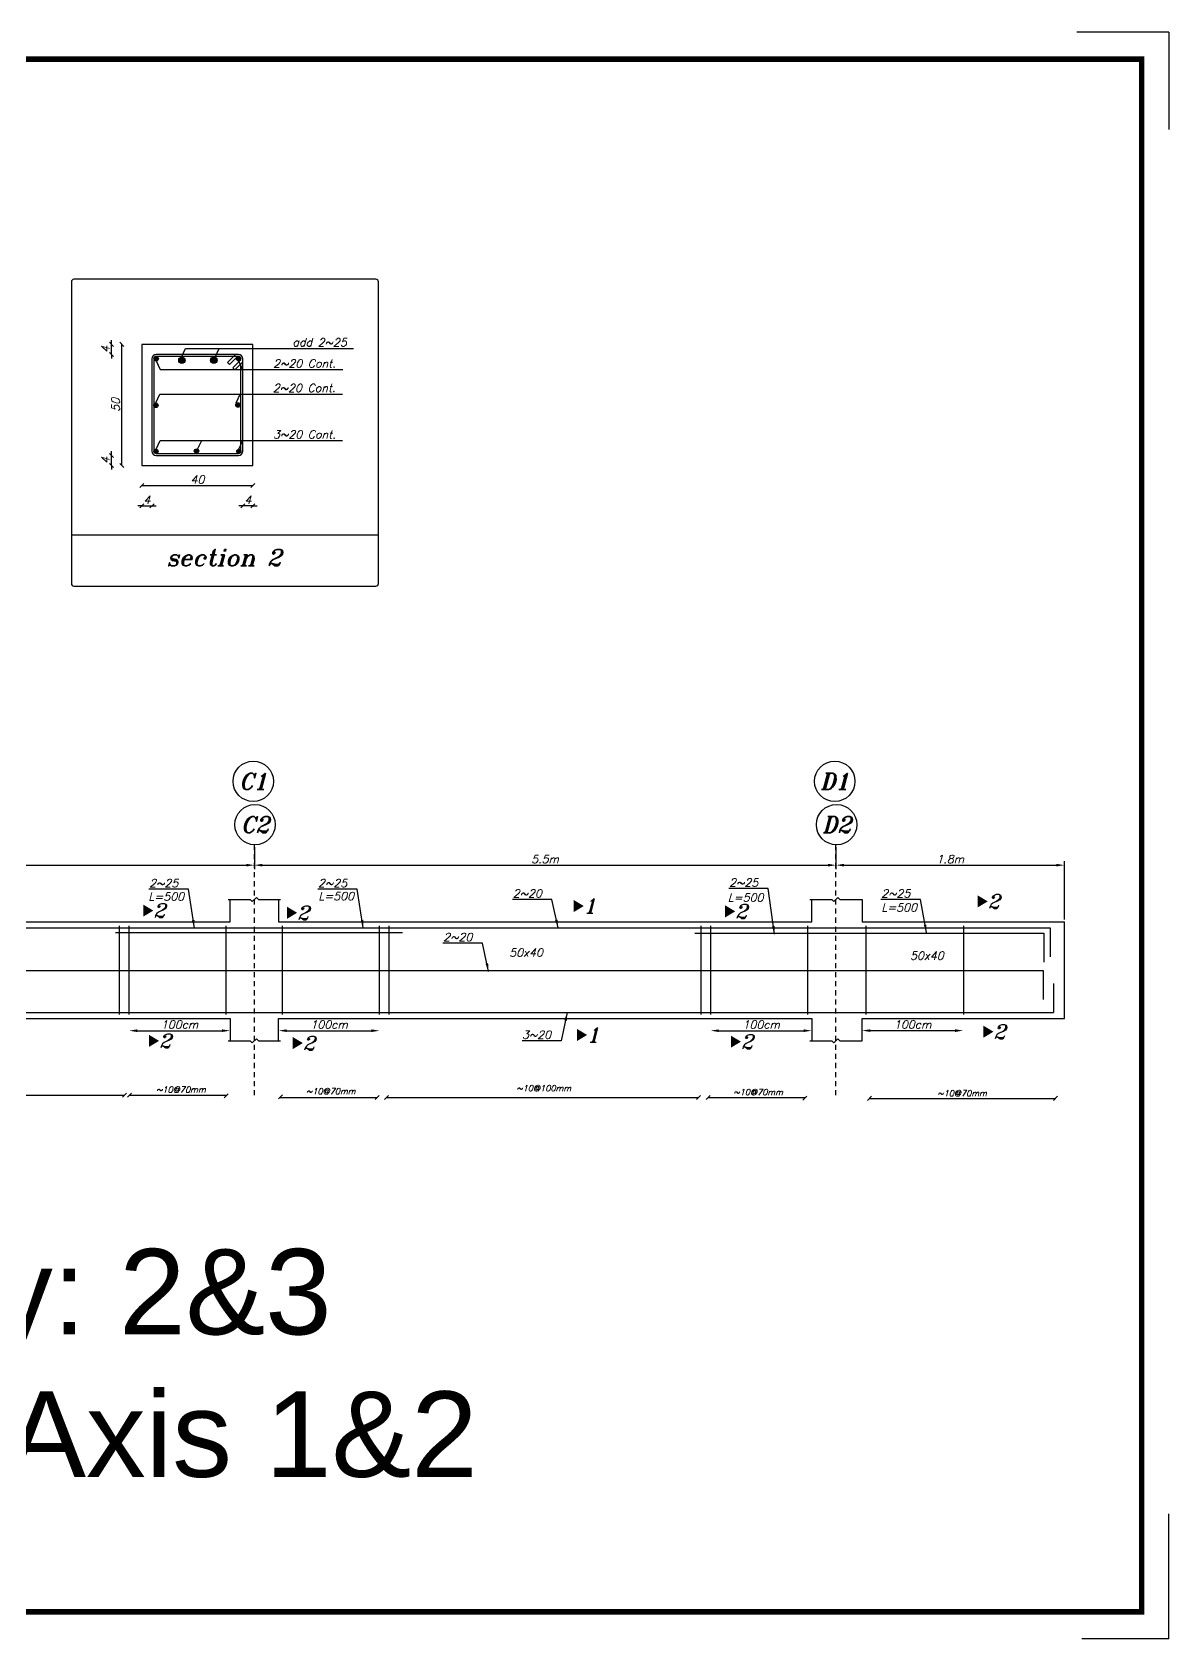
# Model space of a CAD drawing. Header units: inches. Extents: x -1152 to 1352, y 183 to 608.
# Drawn here: x 620.16 to 648.31, y 232.89 to 272.69 of the extents above; entities that cross this region are included whole.
import ezdxf
from ezdxf.enums import TextEntityAlignment as Align

# ---------------------------------------------------------------- set-up
doc = ezdxf.new("R2010")
doc.units = ezdxf.units.IN
doc.header["$MEASUREMENT"] = 0
doc.linetypes.add('HIDDEN2', pattern=[0.1875, 0.125, -0.0625])
doc.layers.add('Layer4', color=252, linetype='Continuous', lineweight=25)
doc.layers.add('SAZE_DRAWINGS', color=7, linetype='Continuous')
doc.styles.add('SAZE_STYLE', font='romancp.shx', dxfattribs={"oblique": 15})
doc.styles.add('SAZE_STYLE1', font='romant.shx', dxfattribs={"oblique": 15})
doc.styles.get("Standard").update_dxf_attribs({"font": 'arial.ttf'})
doc.dimstyles.new('SAZE_DIM_STYLE', dxfattribs={"dimtxt": 0.2, "dimasz": 0.2, "dimexe": 0.1, "dimexo": 0.05, "dimgap": 0.05, "dimtad": 0, "dimzin": 0, "dimdsep": 46, "dimtxsty": 'SAZE_STYLE', "dimcen": 0.09, "dimclrd": 2, "dimclre": 2, "dimclrt": 3, "dimadec": 0, "dimazin": 0, "dimtfac": 1, "dimtdec": 4, "dimtix": 1, "dimtmove": 1, "dimatfit": 3, "dimfxl": 1, "dimtolj": 1, "dimtzin": 0, "dimarcsym": 0})

# ---------------------------------------------------------------- blocks, each defined once
blk = doc.blocks.new('SAZE-CIR-COL')
at = {"layer": 'SAZE_DRAWINGS'}
h = blk.add_hatch(color=0, dxfattribs=at)
h.dxf.hatch_style = 1
h.paths.add_polyline_path([(0.5, 0, 1), (-0.5, 0, 1)])
at = {"layer": 'SAZE_DRAWINGS', "color": 0}
blk.add_circle((0, 0), 0.5, dxfattribs=at)
blk = doc.blocks.new('_Oblique')
at = {"color": 0, "linetype": 'ByBlock', "lineweight": -2}
blk.add_line((-0.5, -0.5), (0.5, 0.5), dxfattribs=at)
blk = doc.blocks.new('*D211')
at = {"layer": 'DEFPOINTS', "color": 0, "transparency": 16777216}
for p in [(622.882, 260.958), (623.132, 260.958), (623.132, 260.958)]:
    blk.add_point(p, dxfattribs=at)
at = {"layer": 'SAZE_DRAWINGS', "color": 2, "lineweight": -2, "transparency": 16777216}
for p, q in [((622.882, 260.958), (622.782, 260.958)), ((622.882, 260.958), (623.132, 260.958)), ((623.132, 260.958), (623.232, 260.958))]:
    blk.add_line(p, q, dxfattribs=at)
at = {"layer": 'SAZE_DRAWINGS', "color": 2, "lineweight": -2, "transparency": 16777216, "xscale": 0.1, "yscale": 0.1, "zscale": 0.1}
blk.add_blockref('_Oblique', (622.882, 260.958), dxfattribs=at)
at = {"layer": 'SAZE_DRAWINGS', "color": 2, "lineweight": -2, "transparency": 16777216, "xscale": 0.1, "yscale": 0.1, "zscale": 0.1, "rotation": 180}
blk.add_blockref('_Oblique', (623.132, 260.958), dxfattribs=at)
at = {"layer": 'SAZE_DRAWINGS', "color": 3, "transparency": 16777216, "insert": (623.007, 261.108), "char_height": 0.2, "attachment_point": 5, "style": 'SAZE_STYLE'}
blk.add_mtext('\\A1;4', dxfattribs=at)
blk = doc.blocks.new('*D212')
at = {"layer": 'DEFPOINTS', "color": 0, "transparency": 16777216}
for p in [(622.882, 261.458), (625.632, 261.458), (625.632, 261.458)]:
    blk.add_point(p, dxfattribs=at)
at = {"layer": 'SAZE_DRAWINGS', "color": 2, "lineweight": -2, "transparency": 16777216}
blk.add_line((622.882, 261.458), (625.632, 261.458), dxfattribs=at)
at = {"layer": 'SAZE_DRAWINGS', "color": 2, "lineweight": -2, "transparency": 16777216, "xscale": 0.1, "yscale": 0.1, "zscale": 0.1, "rotation": 180}
blk.add_blockref('_Oblique', (622.882, 261.458), dxfattribs=at)
at = {"layer": 'SAZE_DRAWINGS', "color": 2, "lineweight": -2, "transparency": 16777216, "xscale": 0.1, "yscale": 0.1, "zscale": 0.1}
blk.add_blockref('_Oblique', (625.632, 261.458), dxfattribs=at)
at = {"layer": 'SAZE_DRAWINGS', "color": 3, "transparency": 16777216, "insert": (624.257, 261.608), "char_height": 0.2, "attachment_point": 5, "style": 'SAZE_STYLE'}
blk.add_mtext('\\A1;40', dxfattribs=at)
blk = doc.blocks.new('*D213')
at = {"layer": 'DEFPOINTS', "color": 0, "transparency": 16777216}
for p in [(625.382, 260.958), (625.382, 260.958), (625.632, 260.958)]:
    blk.add_point(p, dxfattribs=at)
at = {"layer": 'SAZE_DRAWINGS', "color": 2, "lineweight": -2, "transparency": 16777216}
for p, q in [((625.382, 260.958), (625.282, 260.958)), ((625.632, 260.958), (625.382, 260.958)), ((625.632, 260.958), (625.732, 260.958))]:
    blk.add_line(p, q, dxfattribs=at)
at = {"layer": 'SAZE_DRAWINGS', "color": 2, "lineweight": -2, "transparency": 16777216, "xscale": 0.1, "yscale": 0.1, "zscale": 0.1}
blk.add_blockref('_Oblique', (625.382, 260.958), dxfattribs=at)
at = {"layer": 'SAZE_DRAWINGS', "color": 2, "lineweight": -2, "transparency": 16777216, "xscale": 0.1, "yscale": 0.1, "zscale": 0.1, "rotation": 180}
blk.add_blockref('_Oblique', (625.632, 260.958), dxfattribs=at)
at = {"layer": 'SAZE_DRAWINGS', "color": 3, "transparency": 16777216, "insert": (625.507, 261.108), "char_height": 0.2, "attachment_point": 5, "style": 'SAZE_STYLE'}
blk.add_mtext('\\A1;4', dxfattribs=at)
blk = doc.blocks.new('*D214')
at = {"layer": 'DEFPOINTS', "color": 0, "transparency": 16777216}
for p in [(622.132, 262.208), (622.132, 262.208), (622.132, 261.958)]:
    blk.add_point(p, dxfattribs=at)
at = {"layer": 'SAZE_DRAWINGS', "color": 2, "lineweight": -2, "transparency": 16777216}
for p, q in [((622.132, 262.208), (622.132, 262.308)), ((622.132, 261.958), (622.132, 262.208)), ((622.132, 261.958), (622.132, 261.858))]:
    blk.add_line(p, q, dxfattribs=at)
at = {"layer": 'SAZE_DRAWINGS', "color": 2, "lineweight": -2, "transparency": 16777216, "xscale": 0.1, "yscale": 0.1, "zscale": 0.1}
for p, rotation in [((622.132, 262.208), 270), ((622.132, 261.958), 90)]:
    blk.add_blockref('_Oblique', p, dxfattribs=dict(at, rotation=rotation))
at = {"layer": 'SAZE_DRAWINGS', "color": 3, "transparency": 16777216, "insert": (621.982, 262.083), "char_height": 0.2, "attachment_point": 5, "rotation": 90, "style": 'SAZE_STYLE'}
blk.add_mtext('\\A1;4', dxfattribs=at)
blk = doc.blocks.new('*D215')
at = {"layer": 'DEFPOINTS', "color": 0, "transparency": 16777216}
for p in [(622.382, 264.958), (622.382, 264.958), (622.382, 261.958)]:
    blk.add_point(p, dxfattribs=at)
at = {"layer": 'SAZE_DRAWINGS', "color": 2, "lineweight": -2, "transparency": 16777216}
blk.add_line((622.382, 261.958), (622.382, 264.958), dxfattribs=at)
at = {"layer": 'SAZE_DRAWINGS', "color": 2, "lineweight": -2, "transparency": 16777216, "xscale": 0.1, "yscale": 0.1, "zscale": 0.1}
for p, rotation in [((622.382, 264.958), 90), ((622.382, 261.958), 270)]:
    blk.add_blockref('_Oblique', p, dxfattribs=dict(at, rotation=rotation))
at = {"layer": 'SAZE_DRAWINGS', "color": 3, "transparency": 16777216, "insert": (622.232, 263.458), "char_height": 0.2, "attachment_point": 5, "rotation": 90, "style": 'SAZE_STYLE'}
blk.add_mtext('\\A1;50', dxfattribs=at)
blk = doc.blocks.new('*D216')
at = {"layer": 'DEFPOINTS', "color": 0, "transparency": 16777216}
for p in [(622.132, 264.958), (622.132, 264.958), (622.132, 264.708)]:
    blk.add_point(p, dxfattribs=at)
at = {"layer": 'SAZE_DRAWINGS', "color": 2, "lineweight": -2, "transparency": 16777216}
for p, q in [((622.132, 264.958), (622.132, 265.058)), ((622.132, 264.708), (622.132, 264.958)), ((622.132, 264.708), (622.132, 264.608))]:
    blk.add_line(p, q, dxfattribs=at)
at = {"layer": 'SAZE_DRAWINGS', "color": 2, "lineweight": -2, "transparency": 16777216, "xscale": 0.1, "yscale": 0.1, "zscale": 0.1}
for p, rotation in [((622.132, 264.958), 270), ((622.132, 264.708), 90)]:
    blk.add_blockref('_Oblique', p, dxfattribs=dict(at, rotation=rotation))
at = {"layer": 'SAZE_DRAWINGS', "color": 3, "transparency": 16777216, "insert": (621.982, 264.833), "char_height": 0.2, "attachment_point": 5, "rotation": 90, "style": 'SAZE_STYLE'}
blk.add_mtext('\\A1;4', dxfattribs=at)
blk = doc.blocks.new('*D217')
at = {"layer": 'DEFPOINTS', "color": 0, "transparency": 16777216}
for p in [(640.066, 252.556), (645.724, 252.056), (645.724, 250.656)]:
    blk.add_point(p, dxfattribs=at)
at = {"layer": 'SAZE_DRAWINGS', "color": 2, "lineweight": -2, "transparency": 16777216}
for p, q in [((640.066, 252.506), (640.066, 251.956)), ((640.266, 252.056), (645.524, 252.056)), ((645.724, 250.706), (645.724, 252.156))]:
    blk.add_line(p, q, dxfattribs=at)
at = {"layer": 'SAZE_DRAWINGS', "color": 2, "transparency": 16777216}
for points in [[(640.266, 252.089), (640.266, 252.023), (640.066, 252.056)], [(645.524, 252.089), (645.524, 252.023), (645.724, 252.056)]]:
    blk.add_solid(points, dxfattribs=at)
at = {"layer": 'SAZE_DRAWINGS', "color": 3, "transparency": 16777216, "insert": (642.895, 252.206), "char_height": 0.2, "attachment_point": 5, "style": 'SAZE_STYLE'}
blk.add_mtext('\\A1;1.8m', dxfattribs=at)
blk = doc.blocks.new('*D218')
at = {"layer": 'DEFPOINTS', "color": 0, "transparency": 16777216}
for p in [(640.716, 247.958), (643.216, 247.958), (643.216, 247.958)]:
    blk.add_point(p, dxfattribs=at)
at = {"layer": 'SAZE_DRAWINGS', "color": 2, "lineweight": -2, "transparency": 16777216}
blk.add_line((640.916, 247.958), (643.016, 247.958), dxfattribs=at)
at = {"layer": 'SAZE_DRAWINGS', "color": 2, "transparency": 16777216}
for points in [[(640.916, 247.991), (640.916, 247.924), (640.716, 247.958)], [(643.016, 247.991), (643.016, 247.924), (643.216, 247.958)]]:
    blk.add_solid(points, dxfattribs=at)
at = {"layer": 'SAZE_DRAWINGS', "color": 3, "transparency": 16777216, "insert": (641.966, 248.108), "char_height": 0.2, "attachment_point": 5, "style": 'SAZE_STYLE'}
blk.add_mtext('\\A1;100cm', dxfattribs=at)
blk = doc.blocks.new('*D219')
at = {"layer": 'DEFPOINTS', "color": 0, "transparency": 16777216}
for p in [(609.426, 252.556), (625.666, 252.556), (625.666, 252.056)]:
    blk.add_point(p, dxfattribs=at)
at = {"layer": 'SAZE_DRAWINGS', "color": 2, "lineweight": -2, "transparency": 16777216}
for p, q in [((609.426, 252.506), (609.426, 251.956)), ((625.666, 252.506), (625.666, 251.956)), ((609.626, 252.056), (625.466, 252.056))]:
    blk.add_line(p, q, dxfattribs=at)
at = {"layer": 'SAZE_DRAWINGS', "color": 2, "transparency": 16777216}
for points in [[(609.626, 252.089), (609.626, 252.023), (609.426, 252.056)], [(625.466, 252.089), (625.466, 252.023), (625.666, 252.056)]]:
    blk.add_solid(points, dxfattribs=at)
at = {"layer": 'SAZE_DRAWINGS', "color": 3, "transparency": 16777216, "insert": (617.546, 252.206), "char_height": 0.2, "attachment_point": 5, "style": 'SAZE_STYLE'}
blk.add_mtext('\\A1;6m', dxfattribs=at)
blk = doc.blocks.new('*D220')
at = {"layer": 'DEFPOINTS', "color": 0, "transparency": 16777216}
for p in [(625.666, 252.556), (640.066, 252.556), (640.066, 252.056)]:
    blk.add_point(p, dxfattribs=at)
at = {"layer": 'SAZE_DRAWINGS', "color": 2, "lineweight": -2, "transparency": 16777216}
for p, q in [((625.666, 252.506), (625.666, 251.956)), ((640.066, 252.506), (640.066, 251.956)), ((625.866, 252.056), (639.866, 252.056))]:
    blk.add_line(p, q, dxfattribs=at)
at = {"layer": 'SAZE_DRAWINGS', "color": 2, "transparency": 16777216}
for points in [[(625.866, 252.089), (625.866, 252.023), (625.666, 252.056)], [(639.866, 252.089), (639.866, 252.023), (640.066, 252.056)]]:
    blk.add_solid(points, dxfattribs=at)
at = {"layer": 'SAZE_DRAWINGS', "color": 3, "transparency": 16777216, "insert": (632.866, 252.206), "char_height": 0.2, "attachment_point": 5, "style": 'SAZE_STYLE'}
blk.add_mtext('\\A1;5.5m', dxfattribs=at)
blk = doc.blocks.new('*D222')
at = {"layer": 'DEFPOINTS', "color": 0, "transparency": 16777216}
for p in [(622.566, 247.956), (625.066, 247.956), (625.066, 247.956)]:
    blk.add_point(p, dxfattribs=at)
at = {"layer": 'SAZE_DRAWINGS', "color": 2, "lineweight": -2, "transparency": 16777216}
blk.add_line((622.766, 247.956), (624.866, 247.956), dxfattribs=at)
at = {"layer": 'SAZE_DRAWINGS', "color": 2, "transparency": 16777216}
for points in [[(622.766, 247.989), (622.766, 247.923), (622.566, 247.956)], [(624.866, 247.989), (624.866, 247.923), (625.066, 247.956)]]:
    blk.add_solid(points, dxfattribs=at)
at = {"layer": 'SAZE_DRAWINGS', "color": 3, "transparency": 16777216, "insert": (623.816, 248.106), "char_height": 0.2, "attachment_point": 5, "style": 'SAZE_STYLE'}
blk.add_mtext('\\A1;100cm', dxfattribs=at)
blk = doc.blocks.new('*D223')
at = {"layer": 'DEFPOINTS', "color": 0, "transparency": 16777216}
for p in [(626.266, 247.956), (628.766, 247.956), (628.766, 247.956)]:
    blk.add_point(p, dxfattribs=at)
at = {"layer": 'SAZE_DRAWINGS', "color": 2, "lineweight": -2, "transparency": 16777216}
blk.add_line((626.466, 247.956), (628.566, 247.956), dxfattribs=at)
at = {"layer": 'SAZE_DRAWINGS', "color": 2, "transparency": 16777216}
for points in [[(626.466, 247.989), (626.466, 247.923), (626.266, 247.956)], [(628.566, 247.989), (628.566, 247.923), (628.766, 247.956)]]:
    blk.add_solid(points, dxfattribs=at)
at = {"layer": 'SAZE_DRAWINGS', "color": 3, "transparency": 16777216, "insert": (627.516, 248.106), "char_height": 0.2, "attachment_point": 5, "style": 'SAZE_STYLE'}
blk.add_mtext('\\A1;100cm', dxfattribs=at)
blk = doc.blocks.new('*D224')
at = {"layer": 'DEFPOINTS', "color": 0, "transparency": 16777216}
for p in [(636.966, 247.956), (639.466, 247.956), (639.466, 247.956)]:
    blk.add_point(p, dxfattribs=at)
at = {"layer": 'SAZE_DRAWINGS', "color": 2, "lineweight": -2, "transparency": 16777216}
blk.add_line((637.166, 247.956), (639.266, 247.956), dxfattribs=at)
at = {"layer": 'SAZE_DRAWINGS', "color": 2, "transparency": 16777216}
for points in [[(637.166, 247.989), (637.166, 247.923), (636.966, 247.956)], [(639.266, 247.989), (639.266, 247.923), (639.466, 247.956)]]:
    blk.add_solid(points, dxfattribs=at)
at = {"layer": 'SAZE_DRAWINGS', "color": 3, "transparency": 16777216, "insert": (638.216, 248.106), "char_height": 0.2, "attachment_point": 5, "style": 'SAZE_STYLE'}
blk.add_mtext('\\A1;100cm', dxfattribs=at)

msp = doc.modelspace()

# ---------------------------------------------------------------- linework, layer by layer
at = {"color": 6}
for p, q in [((645.21629, 250.37206), (645.21629, 249.65403)), ((645.36692, 250.50606), (645.36692, 249.78803)), ((645.19369, 249.44343), (645.19369, 248.7254)), ((645.45117, 249.12409), (645.45117, 248.40606))]:
    msp.add_line(p, q, dxfattribs=at)
at = {"layer": 'Layer4'}
for p, q in [((648.30802, 272.69218), (646.03244, 272.69218)), ((648.30802, 272.69218), (648.30802, 270.28164)), ((648.30802, 232.88968), (648.30802, 235.99083)), ((648.30802, 232.88968), (648.30802, 234.22983)), ((648.30802, 232.88968), (646.15723, 232.88968))]:
    msp.add_line(p, q, dxfattribs=at)
at = {"layer": 'Layer4', "const_width": 0.13402}
msp.add_lwpolyline([(592.69173, 272.0221), (647.63794, 272.0221), (647.63794, 233.55975), (592.69173, 233.55975)], close=True, dxfattribs=at)
at = {"layer": 'SAZE_DRAWINGS', "color": 8}
msp.add_line((621.1357, 260.23511), (628.73793, 260.23511), dxfattribs=at)
msp.add_lwpolyline([(621.19905, 258.96762), (628.67458, 258.96762, 0.41421356), (628.73793, 259.03097), (628.73793, 266.5065, 0.41421356), (628.67458, 266.56985), (621.19905, 266.56985, 0.41421356), (621.1357, 266.5065), (621.1357, 259.03097, 0.41421356)], format="xyb", close=True, dxfattribs=at)
at = {"layer": 'SAZE_DRAWINGS', "color": 3}
msp.add_lwpolyline([(622.88151, 261.95785), (625.63151, 261.95785), (625.63151, 264.95785), (622.88151, 264.95785)], close=True, dxfattribs=at)
at = {"layer": 'SAZE_DRAWINGS', "color": 4}
msp.add_lwpolyline([(623.23651, 262.20785), (625.27651, 262.20785, 0.41421356), (625.38151, 262.31285), (625.38151, 264.60285, 0.41421356), (625.27651, 264.70785), (623.23651, 264.70785, 0.41421356), (623.13151, 264.60285), (623.13151, 262.31285, 0.41421356)], format="xyb", close=True, dxfattribs=at)
for points in [[(625.25151, 264.65785), (625.05151, 264.45785), (625.00151, 264.50785), (625.20151, 264.70785)], [(625.33151, 264.57785), (625.13151, 264.37785), (625.18151, 264.32785), (625.38151, 264.52785)]]:
    msp.add_lwpolyline(points, dxfattribs=at)
for points, format in [([(625.33151, 264.57785), (625.33151, 264.60285, 0.41421356), (625.27651, 264.65785), (623.23651, 264.65785, 0.41421356), (623.18151, 264.60285), (623.18151, 262.31285, 0.41421356), (623.23651, 262.25785), (625.27651, 262.25785, 0.41421356), (625.33151, 262.31285), (625.33151, 264.47785)], "xyb"), ([(633.57309, 251.04353, 0.3, 0, 0), (633.82309, 251.04353, 0, 0, 0)], "xyseb"), ([(643.57331, 251.15862, 0.3, 0, 0), (643.82331, 251.15862, 0, 0, 0)], "xyseb"), ([(622.91397, 250.93087, 0.3, 0, 0), (623.16397, 250.93087, 0, 0, 0)], "xyseb"), ([(626.474, 250.87672, 0.3, 0, 0), (626.724, 250.87672, 0, 0, 0)], "xyseb"), ([(637.32079, 250.9115, 0.3, 0, 0), (637.57079, 250.9115, 0, 0, 0)], "xyseb"), ([(633.65506, 247.84894, 0.3, 0, 0), (633.90506, 247.84894, 0, 0, 0)], "xyseb"), ([(643.71624, 247.9305, 0.3, 0, 0), (643.96624, 247.9305, 0, 0, 0)], "xyseb"), ([(623.05689, 247.70275, 0.3, 0, 0), (623.30689, 247.70275, 0, 0, 0)], "xyseb"), ([(626.61692, 247.6486, 0.3, 0, 0), (626.86692, 247.6486, 0, 0, 0)], "xyseb"), ([(637.46371, 247.68338, 0.3, 0, 0), (637.71371, 247.68338, 0, 0, 0)], "xyseb")]:
    msp.add_lwpolyline(points, format=format, dxfattribs=at)
at = {"layer": 'SAZE_DRAWINGS', "color": 2, "linetype": 'HIDDEN2'}
for points in [[(625.66588, 246.35606), (625.66588, 252.55606)], [(640.06588, 246.35606), (640.06588, 252.55606)]]:
    msp.add_lwpolyline(points, dxfattribs=at)
at = {"layer": 'SAZE_DRAWINGS', "color": 3, "linetype": 'Continuous'}
for points in [[(610.02588, 251.20606), (610.02588, 250.65606), (625.06588, 250.65606), (625.06588, 251.20606)], [(626.26588, 251.20606), (626.26588, 250.65606), (639.46588, 250.65606), (639.46588, 251.20606)], [(640.71588, 251.20606), (640.71588, 250.65606)], [(640.71588, 250.65606), (645.72429, 250.65606)], [(645.72429, 248.25606), (645.72429, 250.65606)], [(610.02588, 247.70606), (610.02588, 248.25606), (625.06588, 248.25606), (625.06588, 247.70606)], [(626.26588, 247.70606), (626.26588, 248.25606), (639.46588, 248.25606), (639.46588, 247.70606)], [(640.71588, 247.70606), (640.71588, 248.25606)], [(640.71588, 248.25606), (645.72429, 248.25606)]]:
    msp.add_lwpolyline(points, dxfattribs=at)
at = {"layer": 'SAZE_DRAWINGS', "color": 8}
for points in [[(625.01588, 251.20606), (625.56588, 251.20606), (625.61588, 251.15606), (625.71588, 251.25606), (625.76588, 251.20606), (626.31588, 251.20606)], [(639.41588, 251.20606), (639.96588, 251.20606), (640.01588, 251.15606), (640.11588, 251.25606), (640.16588, 251.20606), (640.71588, 251.20606)], [(625.01588, 247.70606), (625.56588, 247.70606), (625.61588, 247.65606), (625.71588, 247.75606), (625.76588, 247.70606), (626.31588, 247.70606)], [(639.41588, 247.70606), (639.96588, 247.70606), (640.01588, 247.65606), (640.11588, 247.75606), (640.16588, 247.70606), (640.71588, 247.70606)]]:
    msp.add_lwpolyline(points, dxfattribs=at)
at = {"layer": 'SAZE_DRAWINGS', "color": 6, "linetype": 'Continuous'}
for points in [[(594.70669, 250.50606), (645.36692, 250.50606)], [(622.23251, 250.38744), (629.33251, 250.38744)], [(636.56861, 250.37206), (645.21629, 250.37206)], [(594.82339, 249.44343), (645.19369, 249.44343)], [(594.70669, 248.40606), (645.45117, 248.40606)]]:
    msp.add_lwpolyline(points, dxfattribs=at)
at = {"layer": 'SAZE_DRAWINGS', "color": 4, "linetype": 'Continuous'}
for points in [[(622.32788, 248.35606), (622.32788, 250.55606)], [(622.56588, 248.35606), (622.56588, 250.55606)], [(624.96588, 248.35606), (624.96588, 250.55606)], [(626.36588, 248.35606), (626.36588, 250.55606)], [(628.76588, 248.35606), (628.76588, 250.55606)], [(629.00388, 248.35606), (629.00388, 250.55606)], [(636.72788, 248.35606), (636.72788, 250.55606)], [(636.96588, 248.35606), (636.96588, 250.55606)], [(639.36588, 248.35606), (639.36588, 250.55606)], [(640.81588, 248.35606), (640.81588, 250.55606)], [(643.23168, 248.35606), (643.23168, 250.55606)]]:
    msp.add_lwpolyline(points, dxfattribs=at)
at = {"layer": 'SAZE_DRAWINGS', "color": 1}
for points in [[(622.40196, 246.30606), (622.50196, 246.40606)], [(622.52682, 246.30606), (622.62682, 246.40606)], [(624.91588, 246.29201), (625.01588, 246.39201)], [(612.66626, 246.35606), (622.45196, 246.35606)], [(622.57682, 246.35606), (624.97682, 246.35606)], [(626.26588, 246.26721), (626.36588, 246.36721)], [(626.30344, 246.30147), (628.70344, 246.30147)], [(628.65344, 246.25147), (628.75344, 246.35147)], [(628.89144, 246.25147), (628.99144, 246.35147)], [(628.94144, 246.30147), (636.66544, 246.30147)], [(636.61544, 246.25147), (636.71544, 246.35147)], [(636.85344, 246.25147), (636.95344, 246.35147)], [(636.90344, 246.30147), (639.30344, 246.30147)], [(639.24251, 246.23743), (639.34251, 246.33743)], [(640.84692, 246.22981), (640.94692, 246.32981)], [(640.89692, 246.27981), (645.50384, 246.27981)], [(645.45312, 246.22981), (645.55312, 246.32981)]]:
    msp.add_lwpolyline(points, dxfattribs=at)
at = {"layer": 'SAZE_DRAWINGS', "color": 2}
for centre in [(625.63919, 254.13185), (640.03596, 254.13185), (625.68193, 253.05934), (640.08193, 253.05934)]:
    msp.add_ellipse(centre, major_axis=(0.5, 0), ratio=1, dxfattribs=at)

# ---------------------------------------------------------------- block references
at = {"layer": 'SAZE_DRAWINGS', "color": 6}
for p, xscale, yscale, zscale in [((623.23651, 264.60285), 0.11, 0.11, 0.11), ((623.87245, 264.56245), 0.1584, 0.1584, 0.1584), ((624.66296, 264.5673), 0.1584, 0.1584, 0.1584), ((625.27651, 264.60285), 0.11, 0.11, 0.11), ((623.22995, 263.44817), 0.11, 0.11, 0.11), ((625.25862, 263.45493), 0.11, 0.11, 0.11), ((623.23151, 262.30785), 0.1, 0.1, 0.1), ((624.23473, 262.31389), 0.11, 0.11, 0.11), ((625.28151, 262.30785), 0.1, 0.1, 0.1)]:
    msp.add_blockref('SAZE-CIR-COL', p, dxfattribs=dict(at, xscale=xscale, yscale=yscale, zscale=zscale))

# ---------------------------------------------------------------- texts
at = {"color": 6, "insert": (592.15025, 242.54864), "char_height": 2.116983, "attachment_point": 1}
msp.add_mtext_dynamic_manual_height_columns('\\pxqc;Story: 2&3\\PBeam: Axis 1&2', width=57.0507531, gutter_width=36.72032, heights=[0], dxfattribs=at)
at = {"layer": 'SAZE_DRAWINGS', "color": 2, "style": 'SAZE_STYLE1', "oblique": 15}
for s, height, p in [('section 2', 0.411787, (624.91498, 259.67309)), ('50x40', 0.2, (632.39347, 249.89096)), ('50x40', 0.2, (642.31751, 249.8142))]:
    msp.add_text(s, height=height, dxfattribs=at).set_placement(p, align=Align.MIDDLE_CENTER)
at = {"layer": 'SAZE_DRAWINGS', "color": 3, "style": 'SAZE_STYLE1', "oblique": 15}
for s, p in [('C1', (625.63919, 254.13185)), ('D1', (640.03596, 254.13185)), ('C2', (625.68193, 253.05934)), ('D2', (640.08193, 253.05934))]:
    msp.add_text(s, height=0.4, dxfattribs=at).set_placement(p, align=Align.MIDDLE_CENTER)
at = {"layer": 'SAZE_DRAWINGS', "color": 2, "style": 'SAZE_STYLE1', "oblique": 15}
for s, p in [('1', (633.82309, 251.04353)), ('2', (643.82331, 251.15862)), ('2', (623.16397, 250.93087)), ('2', (626.724, 250.87672)), ('2', (637.57079, 250.9115)), ('1', (633.90506, 247.84894)), ('2', (643.96624, 247.9305)), ('2', (623.30689, 247.70275)), ('2', (626.86692, 247.6486)), ('2', (637.71371, 247.68338))]:
    msp.add_text(s, height=0.35, dxfattribs=at).set_placement(p, align=Align.MIDDLE_LEFT)
at = {"layer": 'SAZE_DRAWINGS', "color": 3, "style": 'SAZE_STYLE', "oblique": 15}
for s, p in [('~10@70mm', (623.84971, 246.42124)), ('~10@70mm', (627.55902, 246.37971)), ('~10@100mm', (632.83267, 246.45547)), ('~10@70mm', (638.14174, 246.35872)), ('~10@70mm', (643.1898, 246.32981))]:
    msp.add_text(s, height=0.15, dxfattribs=at).set_placement(p, align=Align.CENTER)
at = {"layer": 'SAZE_DRAWINGS', "color": 3, "char_height": 0.2, "style": 'SAZE_STYLE'}
for s, insert, attachment_point in [('\\A1;add 2~25', (626.6092, 264.90766), 7), ('\\A1;2~20 Cont.', (626.13151, 264.38285), 7), ('\\A1;2~20 Cont.', (626.12443, 263.7765), 7), ('\\A1;3~20 Cont.', (626.13151, 262.62785), 7), ('\\A1;2~25', (623.78289, 251.5079), 9), ('\\A1;2~25', (627.96427, 251.51281), 9), ('\\A1;2~25', (638.14164, 251.52463), 9), ('\\A1;2~20', (632.78525, 251.25606), 9), ('\\A1;2~25', (641.90804, 251.25606), 9), ('\\A1;2~20', (631.06407, 250.17516), 9), ('\\A1;3~20', (633.01323, 247.75606), 9)]:
    msp.add_mtext(s, dxfattribs=dict(at, insert=insert, attachment_point=attachment_point))
at = {"layer": 'SAZE_DRAWINGS', "color": 2, "char_height": 0.2, "attachment_point": 3, "style": 'SAZE_STYLE'}
for insert in [(623.92625, 251.37715), (628.13431, 251.38925), (638.27087, 251.35263), (642.07214, 251.10834)]:
    msp.add_mtext('L=500', dxfattribs=dict(at, insert=insert))

# ---------------------------------------------------------------- dimensions: what is measured, and where the dimension line sits
at = {"layer": 'SAZE_DRAWINGS', "color": 2}
for base, p1, p2, text, override, picture, middle in [((622.13151, 264.95785), (622.13151, 264.70785), (622.13151, 264.95785), '4', {"dimtxt": 0.2, "dimasz": 0.1, "dimgap": 0.05, "dimtad": 1, "dimdec": 1, "dimlfac": 20, "dimrnd": 5, "dimzin": 8, "dimblk": 'Oblique', "dimse1": 1, "dimse2": 1, "dimclrd": 2, "dimclre": 2, "dimclrt": 3}, '*D216', (621.98151, 264.83285)), ((622.38151, 264.95785), (622.38151, 261.95785), (622.38151, 264.95785), '50', {"dimtxt": 0.2, "dimasz": 0.1, "dimgap": 0.05, "dimtad": 1, "dimdec": 1, "dimlfac": 20, "dimrnd": 0.5, "dimzin": 8, "dimblk": 'Oblique', "dimse1": 1, "dimse2": 1, "dimclrd": 2, "dimclre": 2, "dimclrt": 3}, '*D215', (622.23151, 263.45785)), ((622.13151, 262.20785), (622.13151, 261.95785), (622.13151, 262.20785), '4', {"dimtxt": 0.2, "dimasz": 0.1, "dimgap": 0.05, "dimtad": 1, "dimdec": 1, "dimlfac": 20, "dimrnd": 5, "dimzin": 8, "dimblk": 'Oblique', "dimse1": 1, "dimse2": 1, "dimclrd": 2, "dimclre": 2, "dimclrt": 3}, '*D214', (621.98151, 262.08285))]:
    dim = msp.add_linear_dim(base=base, p1=p1, p2=p2, angle=90, text=text, dimstyle='SAZE_DIM_STYLE', override=override, dxfattribs=at)
    dim.commit()
    dim.dimension.update_dxf_attribs({"geometry": picture, "text_midpoint": middle})
for base, p1, p2, text, override, picture, middle in [((625.63151, 261.45785), (622.88151, 261.45785), (625.63151, 261.45785), '40', {"dimtxt": 0.2, "dimasz": 0.1, "dimgap": 0.05, "dimtad": 1, "dimdec": 1, "dimlfac": 20, "dimrnd": 0.5, "dimzin": 8, "dimblk": 'Oblique', "dimse1": 1, "dimse2": 1, "dimclrd": 2, "dimclre": 2, "dimclrt": 3}, '*D212', (624.25651, 261.60785)), ((623.13151, 260.95785), (622.88151, 260.95785), (623.13151, 260.95785), '4', {"dimtxt": 0.2, "dimasz": 0.1, "dimgap": 0.05, "dimtad": 1, "dimdec": 1, "dimlfac": 20, "dimrnd": 5, "dimzin": 8, "dimblk": 'Oblique', "dimse1": 1, "dimse2": 1, "dimclrd": 2, "dimclre": 2, "dimclrt": 3}, '*D211', (623.00651, 261.10785)), ((625.38151, 260.95785), (625.63151, 260.95785), (625.38151, 260.95785), '4', {"dimtxt": 0.2, "dimasz": 0.1, "dimgap": 0.05, "dimtad": 1, "dimdec": 1, "dimlfac": 20, "dimrnd": 5, "dimzin": 8, "dimblk": 'Oblique', "dimse1": 1, "dimse2": 1, "dimclrd": 2, "dimclre": 2, "dimclrt": 3}, '*D213', (625.50651, 261.10785)), ((625.66588, 252.05606), (609.42588, 252.55606), (625.66588, 252.55606), '6m', {"dimtxt": 0.2, "dimasz": 0.2, "dimgap": 0.05, "dimtad": 1, "dimdec": 1, "dimlfac": 50, "dimrnd": 1, "dimzin": 8, "dimclrd": 2, "dimclre": 2, "dimclrt": 3}, '*D219', (617.54588, 252.20606)), ((640.06588, 252.05606), (625.66588, 252.55606), (640.06588, 252.55606), '5.5m', {"dimtxt": 0.2, "dimasz": 0.2, "dimgap": 0.05, "dimtad": 1, "dimdec": 1, "dimlfac": 50, "dimrnd": 1, "dimzin": 8, "dimclrd": 2, "dimclre": 2, "dimclrt": 3}, '*D220', (632.86588, 252.20606)), ((645.72429, 252.05606), (640.06588, 252.55606), (645.72429, 250.65606), '1.8m', {"dimtad": 1, "dimdec": 1, "dimlfac": 50, "dimrnd": 1, "dimzin": 8}, '*D217', (642.89508, 252.20606)), ((625.06588, 247.95606), (622.56588, 247.95606), (625.06588, 247.95606), '100cm', {"dimtxt": 0.2, "dimasz": 0.2, "dimgap": 0.05, "dimtad": 1, "dimdec": 1, "dimlfac": 50, "dimrnd": 1, "dimzin": 8, "dimse1": 1, "dimse2": 1, "dimclrd": 2, "dimclre": 2, "dimclrt": 3}, '*D222', (623.81588, 248.10606)), ((628.76588, 247.95606), (626.26588, 247.95606), (628.76588, 247.95606), '100cm', {"dimtxt": 0.2, "dimasz": 0.2, "dimgap": 0.05, "dimtad": 1, "dimdec": 1, "dimlfac": 50, "dimrnd": 1, "dimzin": 8, "dimse1": 1, "dimse2": 1, "dimclrd": 2, "dimclre": 2, "dimclrt": 3}, '*D223', (627.51588, 248.10606)), ((639.46588, 247.95606), (636.96588, 247.95606), (639.46588, 247.95606), '100cm', {"dimtxt": 0.2, "dimasz": 0.2, "dimgap": 0.05, "dimtad": 1, "dimdec": 1, "dimlfac": 50, "dimrnd": 1, "dimzin": 8, "dimse1": 1, "dimse2": 1, "dimclrd": 2, "dimclre": 2, "dimclrt": 3}, '*D224', (638.21588, 248.10606)), ((643.21588, 247.95771), (640.71588, 247.95771), (643.21588, 247.95771), '100cm', {"dimtxt": 0.2, "dimasz": 0.2, "dimgap": 0.05, "dimtad": 1, "dimdec": 1, "dimlfac": 50, "dimrnd": 1, "dimzin": 8, "dimse1": 1, "dimse2": 1, "dimclrd": 2, "dimclre": 2, "dimclrt": 3}, '*D218', (641.96588, 248.10771))]:
    dim = msp.add_linear_dim(base=base, p1=p1, p2=p2, text=text, dimstyle='SAZE_DIM_STYLE', override=override, dxfattribs=at)
    dim.commit()
    dim.dimension.update_dxf_attribs({"geometry": picture, "text_midpoint": middle})

# ---------------------------------------------------------------- leaders
at = {"layer": 'SAZE_DRAWINGS', "annotation_type": 0, "has_hookline": 1, "hookline_direction": 0}
for points, text_width in [([(623.86496, 264.63766), (623.96496, 264.85766), (626.5592, 264.85766)], 1.5126), ([(623.23151, 264.55285), (623.33151, 264.33285), (626.08151, 264.33285)], 1.72636), ([(623.22443, 263.5065), (623.32443, 263.7265), (626.07443, 263.7265)], 1.72636), ([(623.23151, 262.35785), (623.33151, 262.57785), (626.08151, 262.57785)], 1.71615)]:
    msp.add_leader(points, dimstyle='SAZE_DIM_STYLE', override={"dimasz": 0.1, "dimgap": 0.05, "dimtad": 1, "dimdec": 3, "dimse1": 1, "dimse2": 1, "dimclrd": 2}, dxfattribs=dict(at, text_width=text_width))
at = {"layer": 'SAZE_DRAWINGS'}
for points in [[(624.69409, 264.63766), (624.79409, 264.85766)], [(625.27151, 264.55285), (625.37151, 264.33285)], [(625.21763, 263.5065), (625.31763, 263.7265)], [(624.26233, 262.35785), (624.36233, 262.57785)], [(625.28151, 262.35785), (625.38151, 262.57785)]]:
    msp.add_leader(points, dimstyle='SAZE_DIM_STYLE', override={"dimasz": 0.1, "dimgap": 0.05, "dimtad": 1, "dimdec": 3, "dimse1": 1, "dimse2": 1, "dimclrd": 2}, dxfattribs=at)
at = {"layer": 'SAZE_DRAWINGS', "color": 2, "annotation_type": 0, "has_hookline": 1, "hookline_direction": 1}
for points, text_width in [([(624.18289, 250.49566), (624.03289, 251.4579), (623.83289, 251.4579)], 0.72978), ([(628.36427, 250.50058), (628.21427, 251.46281), (628.01427, 251.46281)], 0.72978), ([(633.18525, 250.50606), (633.03525, 251.20606), (632.83525, 251.20606)], 0.7291), ([(638.54164, 250.34673), (638.39164, 251.47463), (638.19164, 251.47463)], 0.72978), ([(642.30804, 250.38433), (642.15804, 251.20606), (641.95804, 251.20606)], 0.72978), ([(631.46407, 249.42516), (631.31407, 250.12516), (631.11407, 250.12516)], 0.7291), ([(633.41323, 248.40606), (633.26323, 247.70606), (633.06323, 247.70606)], 0.71889)]:
    msp.add_leader(points, dimstyle='SAZE_DIM_STYLE', override={"dimasz": 0.2, "dimgap": 0.05, "dimtad": 1, "dimclrd": 2}, dxfattribs=dict(at, text_width=text_width))

doc.saveas('drawing.dxf')
